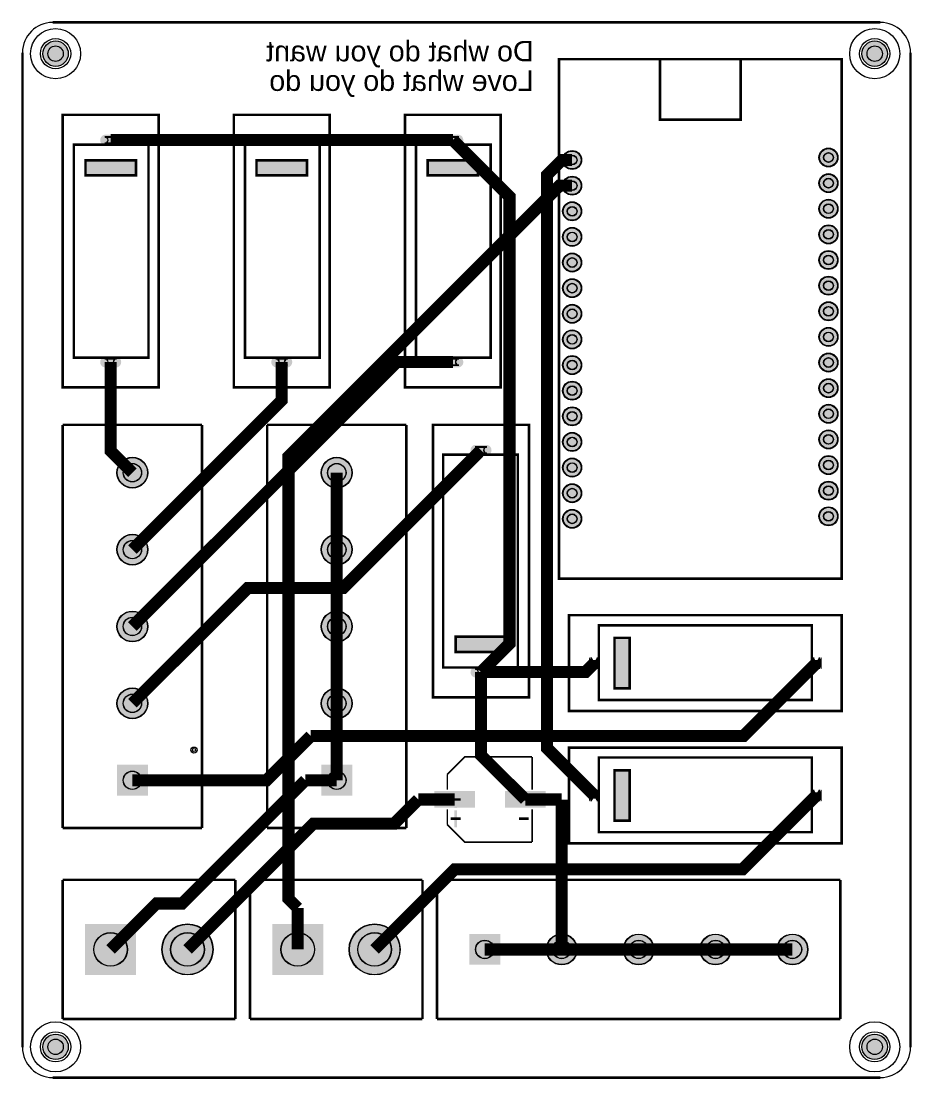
# Model space of a CAD drawing. Header units: millimetres. Extents: x 18 to 107, y 5 to 110.
import ezdxf

# ---------------------------------------------------------------- set-up
doc = ezdxf.new("R2010")
doc.units = ezdxf.units.MM
for name, color, linetype, true_color in [('BoardOutLine', 7, 'Continuous', 0xff00ff), ('BottomLayer', 7, 'Continuous', 0x0000ff), ('BottomSolderMaskLayer', 7, 'Continuous', 0xaa00ff), ('Document', 7, 'Continuous', 0xffffff), ('Hole', 7, 'Continuous', 0x222222), ('Multi-Layer', 7, 'Continuous', 0xc0c0c0), ('TopLayer', 7, 'Continuous', 0xff0000), ('TopPasteMaskLayer', 7, 'Continuous', 0x808080), ('TopSilkLayer', 7, 'Continuous', 0xffcc00), ('TopSolderMaskLayer', 7, 'Continuous', 0x800080)]:
    doc.layers.add(name, color=color, linetype=linetype, true_color=true_color)
doc.styles.get("Standard").update_dxf_attribs({"font": 'arial.ttf'})

msp = doc.modelspace()

# ---------------------------------------------------------------- hatches: boundary and pattern name
at = {"layer": 'BottomSolderMaskLayer'}
for points in [[(20.59, 106.3, 1), (23.11, 106.3, 1)], [(101.74, 106.3, 1), (104.27, 106.3, 1)], [(27.94, 98.26, -0.785398), (27.94, 97.21), (26.68, 97.21, -0.785398), (26.68, 98.26)], [(44.89, 98.26, -0.785398), (44.89, 97.21), (43.63, 97.21, -0.785398), (43.63, 98.26)], [(61.84, 98.26, -0.785398), (61.84, 97.21), (60.58, 97.21, -0.785398), (60.58, 98.26)], [(72.09, 95.76, 1), (73.97, 95.76, 1)], [(97.49, 96.01, 1), (99.37, 96.01, 1)], [(97.49, 93.47, 1), (99.37, 93.47, 1)], [(72.09, 93.22, 1), (73.97, 93.22, 1)], [(72.09, 90.68, 1), (73.97, 90.68, 1)], [(97.49, 90.93, 1), (99.37, 90.93, 1)], [(97.49, 88.39, 1), (99.37, 88.39, 1)], [(72.09, 88.14, 1), (73.97, 88.14, 1)], [(72.09, 85.6, 1), (73.97, 85.6, 1)], [(97.49, 85.85, 1), (99.37, 85.85, 1)], [(72.09, 83.06, 1), (73.97, 83.06, 1)], [(97.49, 83.31, 1), (99.37, 83.31, 1)], [(72.09, 80.52, 1), (73.97, 80.52, 1)], [(97.49, 80.77, 1), (99.37, 80.77, 1)], [(72.09, 77.98, 1), (73.97, 77.98, 1)], [(97.49, 78.23, 1), (99.37, 78.23, 1)], [(97.49, 75.69, 1), (99.37, 75.69, 1)], [(27.94, 76.26, -0.785398), (27.94, 75.21), (26.68, 75.21, -0.785398), (26.68, 76.26)], [(44.89, 76.26, -0.785398), (44.89, 75.21), (43.63, 75.21, -0.785398), (43.63, 76.26)], [(61.84, 76.26, -0.785398), (61.84, 75.21), (60.58, 75.21, -0.785398), (60.58, 76.26)], [(72.09, 75.44, 1), (73.97, 75.44, 1)], [(72.09, 72.9, 1), (73.97, 72.9, 1)], [(97.49, 73.15, 1), (99.37, 73.15, 1)], [(72.09, 70.36, 1), (73.97, 70.36, 1)], [(97.49, 70.61, 1), (99.37, 70.61, 1)], [(72.09, 67.82, 1), (73.97, 67.82, 1)], [(97.49, 68.07, 1), (99.37, 68.07, 1)], [(63.37, 66.48, -0.785398), (63.37, 67.53), (64.63, 67.53, -0.785398), (64.63, 66.48)], [(27.94, 64.77, 1), (30.99, 64.77, 1)], [(48.18, 64.77, 1), (51.24, 64.77, 1)], [(72.09, 65.28, 1), (73.97, 65.28, 1)], [(97.49, 65.53, 1), (99.37, 65.53, 1)], [(72.09, 62.74, 1), (73.97, 62.74, 1)], [(97.49, 62.99, 1), (99.37, 62.99, 1)], [(72.09, 60.2, 1), (73.97, 60.2, 1)], [(97.49, 60.45, 1), (99.37, 60.45, 1)], [(27.94, 57.15, 1), (30.99, 57.15, 1)], [(48.18, 57.15, 1), (51.24, 57.15, 1)], [(27.94, 49.53, 1), (30.99, 49.53, 1)], [(48.18, 49.53, 1), (51.24, 49.53, 1)], [(75.75, 46.51, -0.785398), (74.7, 46.51), (74.7, 45.28, -0.785398), (75.75, 45.28)], [(97.75, 46.51, -0.785398), (96.7, 46.51), (96.7, 45.28, -0.785398), (97.75, 45.28)], [(63.37, 44.48, -0.785398), (63.37, 45.53), (64.63, 45.53, -0.785398), (64.63, 44.48)], [(27.94, 41.91, 1), (30.99, 41.91, 1)], [(48.18, 41.91, 1), (51.24, 41.91, 1)], [(27.94, 32.76), (27.94, 35.82), (30.99, 35.82), (30.99, 32.76)], [(48.18, 32.76), (48.18, 35.82), (51.24, 35.82), (51.24, 32.76)], [(75.75, 33.4, -0.785398), (74.7, 33.4), (74.7, 32.17, -0.785398), (75.75, 32.17)], [(97.75, 33.4, -0.785398), (96.7, 33.4), (96.7, 32.17, -0.785398), (97.75, 32.17)], [(24.77, 20.05), (29.82, 20.05), (29.82, 15), (24.77, 15)], [(32.39, 17.52, 1), (37.44, 17.52, 1)], [(43.32, 20.05), (48.37, 20.05), (48.37, 15), (43.32, 15)], [(50.94, 17.52, 1), (55.99, 17.52, 1)], [(62.86, 19.05), (65.91, 19.05), (65.91, 16), (62.86, 16)], [(70.48, 17.52, 1), (73.53, 17.52, 1)], [(78.1, 17.52, 1), (81.15, 17.52, 1)], [(85.72, 17.52, 1), (88.77, 17.52, 1)], [(93.34, 17.52, 1), (96.39, 17.52, 1)], [(20.59, 7.87, 1), (23.11, 7.87, 1)], [(101.74, 7.87, 1), (104.27, 7.87, 1)]]:
    msp.add_hatch(color=256, dxfattribs=at).paths.add_polyline_path(points)
at = {"layer": 'Document'}
for points in [[(24.81, 95.74), (24.81, 94.24), (29.81, 94.24), (29.81, 95.74)], [(41.76, 95.74), (41.76, 94.24), (46.76, 94.24), (46.76, 95.74)], [(58.71, 95.74), (58.71, 94.24), (63.71, 94.24), (63.71, 95.74)], [(66.5, 47.01), (66.5, 48.51), (61.5, 48.51), (61.5, 47.01)], [(77.23, 43.4), (78.73, 43.4), (78.73, 48.4), (77.23, 48.4)], [(77.23, 30.28), (78.73, 30.28), (78.73, 35.28), (77.23, 35.28)], [(60.99, 32.51), (60.99, 32.26), (61.99, 32.26), (61.99, 32.51)], [(61.36, 33.21), (61.36, 31.55), (61.61, 31.55), (61.61, 33.21)], [(68.74, 32.51), (68.74, 32.26), (67.75, 32.26), (67.75, 32.51)]]:
    msp.add_hatch(color=256, dxfattribs=at).paths.add_polyline_path(points)
at = {"layer": 'Multi-Layer'}
for points in [[(27.91, 98.24, -0.785398), (27.91, 97.24), (26.71, 97.24, -0.785398), (26.71, 98.24)], [(44.86, 98.24, -0.785398), (44.86, 97.24), (43.66, 97.24, -0.785398), (43.66, 98.24)], [(61.81, 98.24, -0.785398), (61.81, 97.24), (60.61, 97.24, -0.785398), (60.61, 98.24)], [(72.14, 95.76, 1), (73.92, 95.76, 1)], [(97.54, 96.01, 1), (99.32, 96.01, 1)], [(97.54, 93.47, 1), (99.32, 93.47, 1)], [(72.14, 93.22, 1), (73.92, 93.22, 1)], [(72.14, 90.68, 1), (73.92, 90.68, 1)], [(97.54, 90.93, 1), (99.32, 90.93, 1)], [(97.54, 88.39, 1), (99.32, 88.39, 1)], [(72.14, 88.14, 1), (73.92, 88.14, 1)], [(72.14, 85.6, 1), (73.92, 85.6, 1)], [(97.54, 85.85, 1), (99.32, 85.85, 1)], [(72.14, 83.06, 1), (73.92, 83.06, 1)], [(97.54, 83.31, 1), (99.32, 83.31, 1)], [(72.14, 80.52, 1), (73.92, 80.52, 1)], [(97.54, 80.77, 1), (99.32, 80.77, 1)], [(72.14, 77.98, 1), (73.92, 77.98, 1)], [(97.54, 78.23, 1), (99.32, 78.23, 1)], [(97.54, 75.69, 1), (99.32, 75.69, 1)], [(27.91, 76.24, -0.785398), (27.91, 75.24), (26.71, 75.24, -0.785398), (26.71, 76.24)], [(44.86, 76.24, -0.785398), (44.86, 75.24), (43.66, 75.24, -0.785398), (43.66, 76.24)], [(61.81, 76.24, -0.785398), (61.81, 75.24), (60.61, 75.24, -0.785398), (60.61, 76.24)], [(72.14, 75.44, 1), (73.92, 75.44, 1)], [(72.14, 72.9, 1), (73.92, 72.9, 1)], [(97.54, 73.15, 1), (99.32, 73.15, 1)], [(97.54, 70.61, 1), (99.32, 70.61, 1)], [(72.14, 70.36, 1), (73.92, 70.36, 1)], [(72.14, 67.82, 1), (73.92, 67.82, 1)], [(97.54, 68.07, 1), (99.32, 68.07, 1)], [(63.4, 66.51, -0.785398), (63.4, 67.51), (64.6, 67.51, -0.785398), (64.6, 66.51)], [(27.96, 64.77, 1), (30.96, 64.77, 1)], [(48.21, 64.77, 1), (51.21, 64.77, 1)], [(72.14, 65.28, 1), (73.92, 65.28, 1)], [(97.54, 65.53, 1), (99.32, 65.53, 1)], [(72.14, 62.74, 1), (73.92, 62.74, 1)], [(97.54, 62.99, 1), (99.32, 62.99, 1)], [(72.14, 60.2, 1), (73.92, 60.2, 1)], [(97.54, 60.45, 1), (99.32, 60.45, 1)], [(27.96, 57.15, 1), (30.96, 57.15, 1)], [(48.21, 57.15, 1), (51.21, 57.15, 1)], [(27.96, 49.53, 1), (30.96, 49.53, 1)], [(48.21, 49.53, 1), (51.21, 49.53, 1)], [(75.73, 46.5, -0.785398), (74.73, 46.5), (74.73, 45.3, -0.785398), (75.73, 45.3)], [(97.73, 46.5, -0.785398), (96.73, 46.5), (96.73, 45.3, -0.785398), (97.73, 45.3)], [(63.4, 44.51, -0.785398), (63.4, 45.51), (64.6, 45.51, -0.785398), (64.6, 44.51)], [(27.96, 41.91, 1), (30.96, 41.91, 1)], [(48.21, 41.91, 1), (51.21, 41.91, 1)], [(27.96, 32.79), (27.96, 35.79), (30.96, 35.79), (30.96, 32.79)], [(48.21, 32.79), (48.21, 35.79), (51.21, 35.79), (51.21, 32.79)], [(75.73, 33.38, -0.785398), (74.73, 33.38), (74.73, 32.18, -0.785398), (75.73, 32.18)], [(97.73, 33.38, -0.785398), (96.73, 33.38), (96.73, 32.18, -0.785398), (97.73, 32.18)], [(24.8, 20.02), (29.8, 20.02), (29.8, 15.02), (24.8, 15.02)], [(32.42, 17.52, 1), (37.42, 17.52, 1)], [(43.34, 20.02), (48.34, 20.02), (48.34, 15.02), (43.34, 15.02)], [(50.96, 17.52, 1), (55.96, 17.52, 1)], [(62.88, 19.02), (65.88, 19.02), (65.88, 16.02), (62.88, 16.02)], [(70.5, 17.52, 1), (73.5, 17.52, 1)], [(78.12, 17.52, 1), (81.12, 17.52, 1)], [(85.74, 17.52, 1), (88.74, 17.52, 1)], [(93.36, 17.52, 1), (96.36, 17.52, 1)]]:
    msp.add_hatch(color=256, dxfattribs=at).paths.add_polyline_path(points)
at = {"layer": 'TopLayer'}
for points in [[(59.39, 33.18), (63.39, 33.18), (63.39, 31.58), (59.39, 31.58)], [(66.39, 33.18), (70.39, 33.18), (70.39, 31.58), (66.39, 31.58)]]:
    msp.add_hatch(color=256, dxfattribs=at).paths.add_polyline_path(points)
at = {"layer": 'TopPasteMaskLayer'}
for points in [[(59.39, 33.18), (63.39, 33.18), (63.39, 31.58), (59.39, 31.58)], [(66.39, 33.18), (70.39, 33.18), (70.39, 31.58), (66.39, 31.58)]]:
    msp.add_hatch(color=256, dxfattribs=at).paths.add_polyline_path(points)
at = {"layer": 'TopSilkLayer'}
for points in [[(60.99, 30.6), (60.99, 30.35), (61.99, 30.35), (61.99, 30.6)], [(61.36, 31.3), (61.36, 29.64), (61.61, 29.64), (61.61, 31.3)], [(68.74, 30.6), (68.74, 30.35), (67.75, 30.35), (67.75, 30.6)]]:
    msp.add_hatch(color=256, dxfattribs=at).paths.add_polyline_path(points)
at = {"layer": 'TopSolderMaskLayer'}
for points in [[(20.59, 106.3, 1), (23.11, 106.3, 1)], [(101.74, 106.3, 1), (104.27, 106.3, 1)], [(27.94, 98.26, -0.785398), (27.94, 97.21), (26.68, 97.21, -0.785398), (26.68, 98.26)], [(44.89, 98.26, -0.785398), (44.89, 97.21), (43.63, 97.21, -0.785398), (43.63, 98.26)], [(61.84, 98.26, -0.785398), (61.84, 97.21), (60.58, 97.21, -0.785398), (60.58, 98.26)], [(72.09, 95.76, 1), (73.97, 95.76, 1)], [(97.49, 96.01, 1), (99.37, 96.01, 1)], [(97.49, 93.47, 1), (99.37, 93.47, 1)], [(72.09, 93.22, 1), (73.97, 93.22, 1)], [(72.09, 90.68, 1), (73.97, 90.68, 1)], [(97.49, 90.93, 1), (99.37, 90.93, 1)], [(97.49, 88.39, 1), (99.37, 88.39, 1)], [(72.09, 88.14, 1), (73.97, 88.14, 1)], [(72.09, 85.6, 1), (73.97, 85.6, 1)], [(97.49, 85.85, 1), (99.37, 85.85, 1)], [(72.09, 83.06, 1), (73.97, 83.06, 1)], [(97.49, 83.31, 1), (99.37, 83.31, 1)], [(72.09, 80.52, 1), (73.97, 80.52, 1)], [(97.49, 80.77, 1), (99.37, 80.77, 1)], [(72.09, 77.98, 1), (73.97, 77.98, 1)], [(97.49, 78.23, 1), (99.37, 78.23, 1)], [(97.49, 75.69, 1), (99.37, 75.69, 1)], [(27.94, 76.26, -0.785398), (27.94, 75.21), (26.68, 75.21, -0.785398), (26.68, 76.26)], [(44.89, 76.26, -0.785398), (44.89, 75.21), (43.63, 75.21, -0.785398), (43.63, 76.26)], [(61.84, 76.26, -0.785398), (61.84, 75.21), (60.58, 75.21, -0.785398), (60.58, 76.26)], [(72.09, 75.44, 1), (73.97, 75.44, 1)], [(72.09, 72.9, 1), (73.97, 72.9, 1)], [(97.49, 73.15, 1), (99.37, 73.15, 1)], [(72.09, 70.36, 1), (73.97, 70.36, 1)], [(97.49, 70.61, 1), (99.37, 70.61, 1)], [(72.09, 67.82, 1), (73.97, 67.82, 1)], [(97.49, 68.07, 1), (99.37, 68.07, 1)], [(63.37, 66.48, -0.785398), (63.37, 67.53), (64.63, 67.53, -0.785398), (64.63, 66.48)], [(27.94, 64.77, 1), (30.99, 64.77, 1)], [(48.18, 64.77, 1), (51.24, 64.77, 1)], [(72.09, 65.28, 1), (73.97, 65.28, 1)], [(97.49, 65.53, 1), (99.37, 65.53, 1)], [(72.09, 62.74, 1), (73.97, 62.74, 1)], [(97.49, 62.99, 1), (99.37, 62.99, 1)], [(72.09, 60.2, 1), (73.97, 60.2, 1)], [(97.49, 60.45, 1), (99.37, 60.45, 1)], [(27.94, 57.15, 1), (30.99, 57.15, 1)], [(48.18, 57.15, 1), (51.24, 57.15, 1)], [(27.94, 49.53, 1), (30.99, 49.53, 1)], [(48.18, 49.53, 1), (51.24, 49.53, 1)], [(75.75, 46.51, -0.785398), (74.7, 46.51), (74.7, 45.28, -0.785398), (75.75, 45.28)], [(97.75, 46.51, -0.785398), (96.7, 46.51), (96.7, 45.28, -0.785398), (97.75, 45.28)], [(63.37, 44.48, -0.785398), (63.37, 45.53), (64.63, 45.53, -0.785398), (64.63, 44.48)], [(27.94, 41.91, 1), (30.99, 41.91, 1)], [(48.18, 41.91, 1), (51.24, 41.91, 1)], [(27.94, 32.76), (27.94, 35.82), (30.99, 35.82), (30.99, 32.76)], [(48.18, 32.76), (48.18, 35.82), (51.24, 35.82), (51.24, 32.76)], [(59.37, 33.21), (63.42, 33.21), (63.42, 31.56), (59.37, 31.56)], [(66.37, 33.21), (70.42, 33.21), (70.42, 31.56), (66.37, 31.56)], [(75.75, 33.4, -0.785398), (74.7, 33.4), (74.7, 32.17, -0.785398), (75.75, 32.17)], [(97.75, 33.4, -0.785398), (96.7, 33.4), (96.7, 32.17, -0.785398), (97.75, 32.17)], [(24.77, 20.05), (29.82, 20.05), (29.82, 15), (24.77, 15)], [(32.39, 17.52, 1), (37.44, 17.52, 1)], [(43.32, 20.05), (48.37, 20.05), (48.37, 15), (43.32, 15)], [(50.94, 17.52, 1), (55.99, 17.52, 1)], [(62.86, 19.05), (65.91, 19.05), (65.91, 16), (62.86, 16)], [(70.48, 17.52, 1), (73.53, 17.52, 1)], [(78.1, 17.52, 1), (81.15, 17.52, 1)], [(85.72, 17.52, 1), (88.77, 17.52, 1)], [(93.34, 17.52, 1), (96.39, 17.52, 1)], [(20.59, 7.87, 1), (23.11, 7.87, 1)], [(101.74, 7.87, 1), (104.27, 7.87, 1)]]:
    msp.add_hatch(color=256, dxfattribs=at).paths.add_polyline_path(points)

# ---------------------------------------------------------------- linework, layer by layer
at = {"layer": 'BoardOutLine', "const_width": 0.254}
for points in [[(21.57, 109.4), (103.56, 109.4)], [(18.57, 7.82), (18.57, 106.4)], [(106.56, 106.4), (106.56, 7.82)], [(103.56, 4.82), (21.57, 4.82)]]:
    msp.add_lwpolyline(points, dxfattribs=at)
at = {"layer": 'BoardOutLine'}
for centre, start, end in [((21.57, 106.4), 90, 180), ((103.56, 106.4), 360, 90), ((21.57, 7.82), 180, 270), ((103.56, 7.82), 270, 0)]:
    msp.add_arc(centre, 3, start, end, dxfattribs=at)
at = {"layer": 'BottomLayer', "const_width": 1.2}
for points in [[(27.31, 97.74), (44.26, 97.74)], [(44.26, 97.74), (61.21, 97.74)], [(73.03, 93.22), (71.78, 93.22), (44.93, 66.36), (44.93, 22.54), (45.84, 21.62)], [(29.46, 57.15), (44.26, 71.95), (44.26, 75.74)], [(49.71, 49.53), (49.71, 57.15)], [(97.23, 45.9), (90, 38.67), (47.13, 38.67)], [(64, 45.01), (74.34, 45.01), (75.23, 45.9)], [(97.23, 32.78), (89.92, 25.47), (61.41, 25.47), (53.46, 17.52)], [(45.84, 17.52), (45.84, 21.62)], [(64.38, 17.52), (72, 17.52)], [(72, 17.52), (79.62, 17.52)], [(79.62, 17.52), (87.24, 17.52)], [(87.24, 17.52), (94.86, 17.52)]]:
    msp.add_lwpolyline(points, dxfattribs=at)
at = {"layer": 'BottomSolderMaskLayer'}
for points in [[(27.89, 98.05), (26.74, 98.05)], [(44.84, 98.05), (43.68, 98.05)], [(61.79, 98.05), (60.63, 98.05)], [(27.89, 97.42), (26.74, 97.42)], [(44.84, 97.42), (43.68, 97.42)], [(61.79, 97.42), (60.63, 97.42)], [(27.89, 76.05), (26.74, 76.05)], [(44.84, 76.05), (43.68, 76.05)], [(61.79, 76.05), (60.63, 76.05)], [(27.89, 75.42), (26.74, 75.42)], [(44.84, 75.42), (43.68, 75.42)], [(61.79, 75.42), (60.63, 75.42)], [(63.42, 67.32), (64.58, 67.32)], [(63.42, 66.69), (64.58, 66.69)], [(74.91, 46.46), (74.91, 45.33)], [(75.54, 46.46), (75.54, 45.33)], [(96.91, 46.46), (96.91, 45.33)], [(97.54, 46.46), (97.54, 45.33)], [(63.42, 45.32), (64.58, 45.32)], [(63.42, 44.69), (64.58, 44.69)], [(74.91, 33.35), (74.91, 32.22)], [(75.54, 33.35), (75.54, 32.22)], [(96.91, 33.35), (96.91, 32.22)], [(97.54, 33.35), (97.54, 32.22)]]:
    msp.add_lwpolyline(points, close=True, dxfattribs=at)
for centre, radius in [((21.85, 106.3), 2.48), ((103.01, 106.3), 2.48), ((21.85, 106.3), 1.26), ((103.01, 106.3), 1.26), ((73.03, 95.76), 0.94), ((98.43, 96.01), 0.94), ((98.43, 96.01), 0.483), ((73.03, 95.76), 0.483), ((98.43, 93.47), 0.94), ((73.03, 93.22), 0.94), ((73.03, 93.22), 0.483), ((98.43, 93.47), 0.483), ((73.03, 90.68), 0.94), ((98.43, 90.93), 0.94), ((98.43, 90.93), 0.483), ((73.03, 90.68), 0.483), ((98.43, 88.39), 0.94), ((73.03, 88.14), 0.94), ((73.03, 88.14), 0.483), ((98.43, 88.39), 0.483), ((73.03, 85.6), 0.94), ((73.03, 85.6), 0.483), ((98.43, 85.85), 0.94), ((98.43, 85.85), 0.483), ((73.03, 83.06), 0.94), ((98.43, 83.31), 0.94), ((73.03, 83.06), 0.483), ((98.43, 83.31), 0.483), ((73.03, 80.52), 0.94), ((73.03, 80.52), 0.483), ((98.43, 80.77), 0.94), ((98.43, 80.77), 0.483), ((73.03, 77.98), 0.94), ((98.43, 78.23), 0.94), ((98.43, 78.23), 0.483), ((73.03, 77.98), 0.483), ((98.43, 75.69), 0.94), ((73.03, 75.44), 0.94), ((73.03, 75.44), 0.483), ((98.43, 75.69), 0.483), ((73.03, 72.9), 0.94), ((73.03, 72.9), 0.483), ((98.43, 73.15), 0.94), ((98.43, 73.15), 0.483), ((73.03, 70.36), 0.94), ((98.43, 70.61), 0.94), ((73.03, 70.36), 0.483), ((98.43, 70.61), 0.483), ((73.03, 67.82), 0.94), ((73.03, 67.82), 0.483), ((98.43, 68.07), 0.94), ((98.43, 68.07), 0.483), ((29.46, 64.77), 1.53), ((49.71, 64.77), 1.53), ((73.03, 65.28), 0.94), ((98.43, 65.53), 0.94), ((29.46, 64.77), 0.915), ((49.71, 64.77), 0.915), ((73.03, 65.28), 0.483), ((98.43, 65.53), 0.483), ((73.03, 62.74), 0.94), ((73.03, 62.74), 0.483), ((98.43, 62.99), 0.94), ((98.43, 62.99), 0.483), ((73.03, 60.2), 0.94), ((98.43, 60.45), 0.94), ((98.43, 60.45), 0.483), ((73.03, 60.2), 0.483), ((29.46, 57.15), 1.53), ((29.46, 57.15), 0.915), ((49.71, 57.15), 1.53), ((49.71, 57.15), 0.915), ((29.46, 49.53), 1.53), ((29.46, 49.53), 0.915), ((49.71, 49.53), 1.53), ((49.71, 49.53), 0.915), ((29.46, 41.91), 1.53), ((49.71, 41.91), 1.53), ((29.46, 41.91), 0.915), ((49.71, 41.91), 0.915), ((29.46, 34.29), 0.915), ((49.71, 34.29), 0.915), ((34.92, 17.52), 2.53), ((53.46, 17.52), 2.53), ((27.3, 17.52), 1.67), ((34.92, 17.52), 1.67), ((45.84, 17.52), 1.67), ((53.46, 17.52), 1.67), ((72, 17.52), 1.53), ((79.62, 17.52), 1.53), ((87.24, 17.52), 1.53), ((94.86, 17.52), 1.53), ((64.38, 17.52), 0.915), ((72, 17.52), 0.915), ((79.62, 17.52), 0.915), ((87.24, 17.52), 0.915), ((94.86, 17.52), 0.915), ((21.85, 7.87), 2.48), ((103.01, 7.87), 2.48), ((21.85, 7.87), 1.26), ((103.01, 7.87), 1.26)]:
    msp.add_circle(centre, radius, dxfattribs=at)
for centre, start, end in [((26.74, 97.74), 270, 450), ((27.89, 97.74), 450, 270), ((43.68, 97.74), 270, 450), ((44.84, 97.74), 450, 270), ((60.63, 97.74), 270, 450), ((61.79, 97.74), 450, 270), ((26.74, 75.74), 270, 450), ((27.89, 75.74), 450, 270), ((43.68, 75.74), 270, 450), ((44.84, 75.74), 450, 270), ((60.63, 75.74), 270, 450), ((61.79, 75.74), 450, 270), ((63.42, 67.01), 270, 90), ((64.58, 67.01), 90, 270), ((75.23, 46.46), 180, 0), ((97.23, 46.46), 180, 0), ((63.42, 45.01), 270, 90), ((64.58, 45.01), 90, 270), ((75.23, 45.33), 0, 180), ((97.23, 45.33), 0, 180), ((75.23, 33.35), 180, 0), ((75.23, 32.22), 0, 180), ((97.23, 33.35), 180, 0), ((97.23, 32.22), 0, 180)]:
    msp.add_arc(centre, 0.315, start, end, dxfattribs=at)
at = {"layer": 'Hole'}
msp.add_circle((35.56, 37.28), 0.153, dxfattribs=at)
at = {"layer": 'Multi-Layer'}
for points in [[(27.86, 98.04), (26.76, 98.04)], [(44.81, 98.04), (43.71, 98.04)], [(61.76, 98.04), (60.66, 98.04)], [(27.86, 97.44), (26.76, 97.44)], [(44.81, 97.44), (43.71, 97.44)], [(61.76, 97.44), (60.66, 97.44)], [(27.86, 76.04), (26.76, 76.04)], [(44.81, 76.04), (43.71, 76.04)], [(61.76, 76.04), (60.66, 76.04)], [(27.86, 75.44), (26.76, 75.44)], [(44.81, 75.44), (43.71, 75.44)], [(61.76, 75.44), (60.66, 75.44)], [(63.45, 67.31), (64.55, 67.31)], [(63.45, 66.71), (64.55, 66.71)], [(74.93, 46.45), (74.93, 45.35)], [(75.53, 46.45), (75.53, 45.35)], [(96.93, 46.45), (96.93, 45.35)], [(97.53, 46.45), (97.53, 45.35)], [(63.45, 45.31), (64.55, 45.31)], [(63.45, 44.71), (64.55, 44.71)], [(74.93, 33.33), (74.93, 32.23)], [(75.53, 33.33), (75.53, 32.23)], [(96.93, 33.33), (96.93, 32.23)], [(97.53, 33.33), (97.53, 32.23)]]:
    msp.add_lwpolyline(points, close=True, dxfattribs=at)
for centre, radius in [((21.85, 106.3), 1.5), ((21.85, 106.3), 0.762), ((103.01, 106.3), 1.5), ((103.01, 106.3), 0.762), ((73.03, 95.76), 0.889), ((98.43, 96.01), 0.889), ((98.43, 96.01), 0.457), ((73.03, 95.76), 0.457), ((98.43, 93.47), 0.889), ((73.03, 93.22), 0.889), ((73.03, 93.22), 0.457), ((98.43, 93.47), 0.457), ((73.03, 90.68), 0.889), ((98.43, 90.93), 0.889), ((98.43, 90.93), 0.457), ((73.03, 90.68), 0.457), ((98.43, 88.39), 0.889), ((73.03, 88.14), 0.889), ((73.03, 88.14), 0.457), ((98.43, 88.39), 0.457), ((73.03, 85.6), 0.889), ((73.03, 85.6), 0.457), ((98.43, 85.85), 0.889), ((98.43, 85.85), 0.457), ((73.03, 83.06), 0.889), ((98.43, 83.31), 0.889), ((73.03, 83.06), 0.457), ((98.43, 83.31), 0.457), ((73.03, 80.52), 0.889), ((73.03, 80.52), 0.457), ((98.43, 80.77), 0.889), ((98.43, 80.77), 0.457), ((73.03, 77.98), 0.889), ((98.43, 78.23), 0.889), ((98.43, 78.23), 0.457), ((73.03, 77.98), 0.457), ((98.43, 75.69), 0.889), ((73.03, 75.44), 0.889), ((73.03, 75.44), 0.457), ((98.43, 75.69), 0.457), ((73.03, 72.9), 0.889), ((98.43, 73.15), 0.889), ((98.43, 73.15), 0.457), ((73.03, 72.9), 0.457), ((98.43, 70.61), 0.889), ((73.03, 70.36), 0.889), ((73.03, 70.36), 0.457), ((98.43, 70.61), 0.457), ((73.03, 67.82), 0.889), ((73.03, 67.82), 0.457), ((98.43, 68.07), 0.889), ((98.43, 68.07), 0.457), ((29.46, 64.77), 1.5), ((49.71, 64.77), 1.5), ((73.03, 65.28), 0.889), ((98.43, 65.53), 0.889), ((29.46, 64.77), 0.9), ((49.71, 64.77), 0.9), ((73.03, 65.28), 0.457), ((98.43, 65.53), 0.457), ((73.03, 62.74), 0.889), ((73.03, 62.74), 0.457), ((98.43, 62.99), 0.889), ((98.43, 62.99), 0.457), ((73.03, 60.2), 0.889), ((98.43, 60.45), 0.889), ((98.43, 60.45), 0.457), ((73.03, 60.2), 0.457), ((29.46, 57.15), 1.5), ((29.46, 57.15), 0.9), ((49.71, 57.15), 1.5), ((49.71, 57.15), 0.9), ((29.46, 49.53), 1.5), ((29.46, 49.53), 0.9), ((49.71, 49.53), 1.5), ((49.71, 49.53), 0.9), ((29.46, 41.91), 1.5), ((49.71, 41.91), 1.5), ((29.46, 41.91), 0.9), ((49.71, 41.91), 0.9), ((35.56, 37.28), 0.305), ((29.46, 34.29), 0.9), ((49.71, 34.29), 0.9), ((34.92, 17.52), 2.5), ((53.46, 17.52), 2.5), ((27.3, 17.52), 1.65), ((34.92, 17.52), 1.65), ((45.84, 17.52), 1.65), ((53.46, 17.52), 1.65), ((72, 17.52), 1.5), ((79.62, 17.52), 1.5), ((87.24, 17.52), 1.5), ((94.86, 17.52), 1.5), ((64.38, 17.52), 0.9), ((72, 17.52), 0.9), ((79.62, 17.52), 0.9), ((87.24, 17.52), 0.9), ((94.86, 17.52), 0.9), ((21.85, 7.87), 1.5), ((21.85, 7.87), 0.762), ((103.01, 7.87), 1.5), ((103.01, 7.87), 0.762)]:
    msp.add_circle(centre, radius, dxfattribs=at)
for centre, start, end in [((26.76, 97.74), 270, 450), ((27.86, 97.74), 450, 270), ((43.71, 97.74), 270, 450), ((44.81, 97.74), 450, 270), ((60.66, 97.74), 270, 450), ((61.76, 97.74), 450, 270), ((26.76, 75.74), 270, 450), ((27.86, 75.74), 450, 270), ((43.71, 75.74), 270, 450), ((44.81, 75.74), 450, 270), ((60.66, 75.74), 270, 450), ((61.76, 75.74), 450, 270), ((63.45, 67.01), 270, 90), ((64.55, 67.01), 90, 270), ((75.23, 46.45), 180, 0), ((97.23, 46.45), 180, 0), ((63.45, 45.01), 270, 90), ((64.55, 45.01), 90, 270), ((75.23, 45.35), 0, 180), ((97.23, 45.35), 0, 180), ((75.23, 33.33), 180, 0), ((75.23, 32.23), 0, 180), ((97.23, 33.33), 180, 0), ((97.23, 32.23), 0, 180)]:
    msp.add_arc(centre, 0.3, start, end, dxfattribs=at)
at = {"layer": 'TopLayer', "const_width": 1.2}
for points in [[(61.21, 97.74), (66.82, 92.13), (66.82, 47.82), (64, 45.01)], [(73.03, 95.76), (72.03, 95.76), (70.53, 94.26), (70.53, 37.48), (75.23, 32.78)], [(29.46, 64.77), (27.31, 66.92), (27.31, 75.74)], [(29.46, 49.53), (55.67, 75.74), (61.21, 75.74)], [(29.46, 41.91), (40.89, 53.34), (50.34, 53.34), (64, 67.01)], [(49.71, 57.15), (49.71, 64.77)], [(49.71, 41.91), (49.71, 49.53)], [(68.39, 32.38), (64, 36.77), (64, 45.01)], [(49.71, 34.29), (49.71, 41.91)], [(29.46, 34.29), (42.75, 34.29), (47.13, 38.67)], [(46.61, 34.29), (34.39, 22.07), (31.84, 22.07), (27.3, 17.52)], [(49.71, 34.29), (46.61, 34.29)], [(57.79, 32.38), (55.39, 29.98), (47.38, 29.98), (34.92, 17.52)], [(61.39, 32.38), (57.79, 32.38)], [(68.91, 32.38), (68.39, 32.38)], [(68.91, 32.38), (71.99, 32.38)], [(71.99, 32.38), (71.99, 17.54), (72, 17.52)]]:
    msp.add_lwpolyline(points, dxfattribs=at)
at = {"layer": 'TopSilkLayer', "const_width": 0.254}
for points in [[(71.73, 105.76), (99.73, 105.76), (99.73, 54.26), (71.73, 54.26), (71.73, 105.76)], [(81.73, 105.76), (89.73, 105.76), (89.73, 99.76), (81.73, 99.76), (81.73, 105.76)], [(32.06, 73.24), (32.06, 100.24), (22.56, 100.24), (22.56, 73.24), (32.06, 73.24)], [(49.01, 73.24), (49.01, 100.24), (39.51, 100.24), (39.51, 73.24), (49.01, 73.24)], [(65.96, 73.24), (65.96, 100.24), (56.46, 100.24), (56.46, 73.24), (65.96, 73.24)], [(31.06, 97.28), (31.06, 76.18), (23.66, 76.18), (23.66, 97.28), (31.06, 97.28)], [(48.01, 97.28), (48.01, 76.18), (40.61, 76.18), (40.61, 97.28), (48.01, 97.28)], [(64.96, 97.28), (64.96, 76.18), (57.56, 76.18), (57.56, 97.28), (64.96, 97.28)], [(29.81, 95.74), (29.81, 94.24), (24.81, 94.24), (24.81, 95.74), (29.81, 95.74)], [(46.76, 95.74), (46.76, 94.24), (41.76, 94.24), (41.76, 95.74), (46.76, 95.74)], [(63.71, 95.74), (63.71, 94.24), (58.71, 94.24), (58.71, 95.74), (63.71, 95.74)], [(59.25, 69.51), (59.25, 42.51), (68.75, 42.51), (68.75, 69.51), (59.25, 69.51)], [(60.25, 45.46), (60.25, 66.56), (67.65, 66.56), (67.65, 45.46), (60.25, 45.46)], [(99.73, 50.65), (72.73, 50.65), (72.73, 41.15), (99.73, 41.15), (99.73, 50.65)], [(75.68, 49.65), (96.78, 49.65), (96.78, 42.25), (75.68, 42.25), (75.68, 49.65)], [(61.5, 47.01), (61.5, 48.51), (66.5, 48.51), (66.5, 47.01), (61.5, 47.01)], [(77.23, 48.4), (78.73, 48.4), (78.73, 43.4), (77.23, 43.4), (77.23, 48.4)], [(99.73, 37.53), (72.73, 37.53), (72.73, 28.03), (99.73, 28.03), (99.73, 37.53)], [(75.68, 36.54), (96.78, 36.54), (96.78, 29.14), (75.68, 29.14), (75.68, 36.54)], [(77.23, 35.28), (78.73, 35.28), (78.73, 30.28), (77.23, 30.28), (77.23, 35.28)]]:
    msp.add_lwpolyline(points, close=True, dxfattribs=at)
at = {"layer": 'TopSilkLayer'}
for points, const_width in [([(22.56, 69.51), (36.36, 69.51)], 0.254), ([(22.56, 69.51), (22.56, 29.56)], 0.254), ([(36.36, 69.51), (36.36, 29.56)], 0.254), ([(42.81, 69.51), (56.61, 69.51)], 0.254), ([(42.81, 69.51), (42.81, 29.56)], 0.254), ([(56.61, 69.51), (56.61, 29.56)], 0.254), ([(69.07, 36.61), (62.4, 36.61), (60.66, 34.87)], 0.152), ([(69.07, 36.61), (69.07, 33.36)], 0.152), ([(60.66, 33.36), (60.66, 34.87)], 0.152), ([(60.66, 29.89), (60.66, 31.4)], 0.152), ([(69.07, 31.4), (69.07, 28.16)], 0.152), ([(22.56, 29.56), (36.36, 29.56)], 0.254), ([(42.81, 29.56), (56.61, 29.56)], 0.254), ([(69.07, 28.16), (62.4, 28.16), (60.66, 29.89)], 0.152), ([(22.56, 24.42), (39.65, 24.42)], 0.254), ([(22.56, 24.42), (22.56, 10.62)], 0.254), ([(39.65, 24.42), (39.65, 10.62)], 0.254), ([(41.11, 24.42), (58.2, 24.42)], 0.254), ([(41.11, 24.42), (41.11, 10.62)], 0.254), ([(58.2, 24.42), (58.2, 10.62)], 0.254), ([(99.6, 24.42), (59.65, 24.42)], 0.254), ([(59.65, 24.42), (59.65, 10.62)], 0.254), ([(99.6, 24.42), (99.6, 10.62)], 0.254), ([(22.56, 10.62), (39.65, 10.62)], 0.254), ([(41.11, 10.62), (58.2, 10.62)], 0.254), ([(99.6, 10.62), (59.65, 10.62)], 0.254)]:
    msp.add_lwpolyline(points, dxfattribs=dict(at, const_width=const_width))
at = {"layer": 'TopSolderMaskLayer'}
for points in [[(27.89, 98.05), (26.74, 98.05)], [(44.84, 98.05), (43.68, 98.05)], [(61.79, 98.05), (60.63, 98.05)], [(27.89, 97.42), (26.74, 97.42)], [(44.84, 97.42), (43.68, 97.42)], [(61.79, 97.42), (60.63, 97.42)], [(27.89, 76.05), (26.74, 76.05)], [(44.84, 76.05), (43.68, 76.05)], [(61.79, 76.05), (60.63, 76.05)], [(27.89, 75.42), (26.74, 75.42)], [(44.84, 75.42), (43.68, 75.42)], [(61.79, 75.42), (60.63, 75.42)], [(63.42, 67.32), (64.58, 67.32)], [(63.42, 66.69), (64.58, 66.69)], [(74.91, 46.46), (74.91, 45.33)], [(75.54, 46.46), (75.54, 45.33)], [(96.91, 46.46), (96.91, 45.33)], [(97.54, 46.46), (97.54, 45.33)], [(63.42, 45.32), (64.58, 45.32)], [(63.42, 44.69), (64.58, 44.69)], [(74.91, 33.35), (74.91, 32.22)], [(75.54, 33.35), (75.54, 32.22)], [(96.91, 33.35), (96.91, 32.22)], [(97.54, 33.35), (97.54, 32.22)]]:
    msp.add_lwpolyline(points, close=True, dxfattribs=at)
for centre, radius in [((21.85, 106.3), 2.48), ((103.01, 106.3), 2.48), ((21.85, 106.3), 1.26), ((103.01, 106.3), 1.26), ((73.03, 95.76), 0.94), ((98.43, 96.01), 0.94), ((98.43, 96.01), 0.483), ((73.03, 95.76), 0.483), ((98.43, 93.47), 0.94), ((73.03, 93.22), 0.94), ((73.03, 93.22), 0.483), ((98.43, 93.47), 0.483), ((73.03, 90.68), 0.94), ((98.43, 90.93), 0.94), ((98.43, 90.93), 0.483), ((73.03, 90.68), 0.483), ((98.43, 88.39), 0.94), ((73.03, 88.14), 0.94), ((73.03, 88.14), 0.483), ((98.43, 88.39), 0.483), ((73.03, 85.6), 0.94), ((73.03, 85.6), 0.483), ((98.43, 85.85), 0.94), ((98.43, 85.85), 0.483), ((73.03, 83.06), 0.94), ((98.43, 83.31), 0.94), ((73.03, 83.06), 0.483), ((98.43, 83.31), 0.483), ((73.03, 80.52), 0.94), ((73.03, 80.52), 0.483), ((98.43, 80.77), 0.94), ((98.43, 80.77), 0.483), ((73.03, 77.98), 0.94), ((98.43, 78.23), 0.94), ((98.43, 78.23), 0.483), ((73.03, 77.98), 0.483), ((98.43, 75.69), 0.94), ((73.03, 75.44), 0.94), ((73.03, 75.44), 0.483), ((98.43, 75.69), 0.483), ((73.03, 72.9), 0.94), ((73.03, 72.9), 0.483), ((98.43, 73.15), 0.94), ((98.43, 73.15), 0.483), ((73.03, 70.36), 0.94), ((98.43, 70.61), 0.94), ((73.03, 70.36), 0.483), ((98.43, 70.61), 0.483), ((73.03, 67.82), 0.94), ((73.03, 67.82), 0.483), ((98.43, 68.07), 0.94), ((98.43, 68.07), 0.483), ((29.46, 64.77), 1.53), ((49.71, 64.77), 1.53), ((73.03, 65.28), 0.94), ((98.43, 65.53), 0.94), ((29.46, 64.77), 0.915), ((49.71, 64.77), 0.915), ((73.03, 65.28), 0.483), ((98.43, 65.53), 0.483), ((73.03, 62.74), 0.94), ((73.03, 62.74), 0.483), ((98.43, 62.99), 0.94), ((98.43, 62.99), 0.483), ((73.03, 60.2), 0.94), ((98.43, 60.45), 0.94), ((98.43, 60.45), 0.483), ((73.03, 60.2), 0.483), ((29.46, 57.15), 1.53), ((29.46, 57.15), 0.915), ((49.71, 57.15), 1.53), ((49.71, 57.15), 0.915), ((29.46, 49.53), 1.53), ((29.46, 49.53), 0.915), ((49.71, 49.53), 1.53), ((49.71, 49.53), 0.915), ((29.46, 41.91), 1.53), ((49.71, 41.91), 1.53), ((29.46, 41.91), 0.915), ((49.71, 41.91), 0.915), ((29.46, 34.29), 0.915), ((49.71, 34.29), 0.915), ((34.92, 17.52), 2.53), ((53.46, 17.52), 2.53), ((27.3, 17.52), 1.67), ((34.92, 17.52), 1.67), ((45.84, 17.52), 1.67), ((53.46, 17.52), 1.67), ((72, 17.52), 1.53), ((79.62, 17.52), 1.53), ((87.24, 17.52), 1.53), ((94.86, 17.52), 1.53), ((64.38, 17.52), 0.915), ((72, 17.52), 0.915), ((79.62, 17.52), 0.915), ((87.24, 17.52), 0.915), ((94.86, 17.52), 0.915), ((21.85, 7.87), 2.48), ((103.01, 7.87), 2.48), ((21.85, 7.87), 1.26), ((103.01, 7.87), 1.26)]:
    msp.add_circle(centre, radius, dxfattribs=at)
for centre, start, end in [((26.74, 97.74), 270, 450), ((27.89, 97.74), 450, 270), ((43.68, 97.74), 270, 450), ((44.84, 97.74), 450, 270), ((60.63, 97.74), 270, 450), ((61.79, 97.74), 450, 270), ((26.74, 75.74), 270, 450), ((27.89, 75.74), 450, 270), ((43.68, 75.74), 270, 450), ((44.84, 75.74), 450, 270), ((60.63, 75.74), 270, 450), ((61.79, 75.74), 450, 270), ((63.42, 67.01), 270, 90), ((64.58, 67.01), 90, 270), ((75.23, 46.46), 180, 0), ((97.23, 46.46), 180, 0), ((63.42, 45.01), 270, 90), ((64.58, 45.01), 90, 270), ((75.23, 45.33), 0, 180), ((97.23, 45.33), 0, 180), ((75.23, 33.35), 180, 0), ((75.23, 32.22), 0, 180), ((97.23, 33.35), 180, 0), ((97.23, 32.22), 0, 180)]:
    msp.add_arc(centre, 0.315, start, end, dxfattribs=at)

# ---------------------------------------------------------------- texts
at = {"layer": 'BottomLayer', "text_generation_flag": 2}
for s, p in [('Do what do you want', (69.22, 105.54)), ('Love what do you do', (69.22, 102.61))]:
    msp.add_text(s, height=2.032, dxfattribs=at).set_placement(p)

doc.saveas('drawing.dxf')
